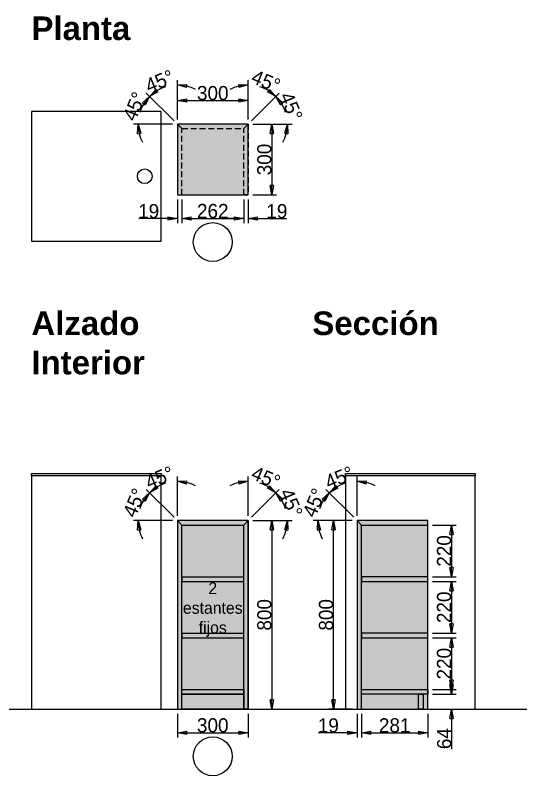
# Model space of a CAD drawing. Header units: millimetres. Extents: x -61063 to 17762, y -100319 to 2880.
# Drawn here: x -45783 to -43616, y -48714 to -45489 of the extents above; entities that cross this region are included whole.
import ezdxf

# ---------------------------------------------------------------- set-up
doc = ezdxf.new("R2010")
doc.units = ezdxf.units.MM
doc.header["$PDMODE"] = 35
doc.header["$PDSIZE"] = 5
doc.linetypes.add('Discontinua JB', pattern=[0.75, 0.5, -0.25])
doc.layers.add('1001 concep color Blau Fosc', color=7, linetype='Continuous', true_color=0x003e84)
for name, color, linetype in [('Cotas bloques dinámicos PM espacio', 10, 'Continuous'), ('Linea Capa Color 0000 JB', 7, 'Continuous'), ('Linea Capa Color 0008 Gris JB', 8, 'Continuous'), ('Linea Capa Color 0202 Lila Parets JB', 202, 'Continuous'), ('Linea Capa Color 0253 Gris Clar JB', 253, 'Continuous')]:
    doc.layers.add(name, color=color, linetype=linetype)
doc.styles.add('Helvetica Light', font='HelveticaNeueLTCom-Th.ttf')
doc.styles.add('Jordi Ava', font='Avant Garde MEdium BT.ttf')
doc.dimstyles.new('Jordi Ava 2015', dxfattribs={"dimtxt": 60, "dimasz": 40, "dimexe": 20, "dimexo": 20, "dimgap": 0.09, "dimtad": 1, "dimdec": 0, "dimzin": 0, "dimdsep": 46, "dimtxsty": 'Jordi Ava', "dimblk": 'CLOSED', "dimcen": 1.5, "dimclrd": 7, "dimclre": 7, "dimclrt": 256, "dimadec": 0, "dimazin": 0, "dimtfac": 0.05, "dimtdec": 0, "dimtofl": 0, "dimtmove": 0, "dimatfit": 3, "dimldrblk": 'CLOSED', "dimfxl": 90, "dimtolj": 1, "dimtzin": 0, "dimlwd": -1, "dimlwe": -1, "dimarcsym": 0})

# ---------------------------------------------------------------- blocks, each defined once
blk = doc.blocks.new('PM202401301630')
at = {"layer": 'Linea Capa Color 0008 Gris JB'}
h = blk.add_hatch(color=256, dxfattribs=at)
h.set_gradient(color1=(0, 127, 255), one_color=1, tint=1, name='INVCYLINDER')
h.paths.add_polyline_path([(349.2, 1345.3), (355.5, 1372.2), (371.4, 1391.2), (363.5, 1410.2), (385.6, 1438.7), (401.5, 1438.7), (413.7, 1421.3), (403.9, 1407), (403.9, 1391.2), (412.6, 1367.4), (418.1, 1360.8), (418.1, 1332.6), (394.4, 1190.3)])
at = {"layer": 'Linea Capa Color 0008 Gris JB', "linetype": 'Continuous'}
for p, q in [((309.6, 1484.7), (311.2, 1487.8)), ((315.9, 1459.3), (309.6, 1484.7)), ((385.6, 1438.7), (363.5, 1410.2)), ((401.5, 1438.7), (385.6, 1438.7)), ((418.1, 1415), (401.5, 1438.7)), ((371.4, 1391.2), (355.5, 1372.2)), ((363.5, 1410.2), (371.4, 1391.2)), ((418.1, 1397.5), (418.1, 1415)), ((426.8, 1384.9), (418.1, 1397.5)), ((355.5, 1372.2), (349.2, 1345.3))]:
    blk.add_line(p, q, dxfattribs=at)
for points in [[(445.8, 1652.6), (437.9, 1651), (436.3, 1657.3), (463.3, 1645.4), (496.5, 1645.4), (517.1, 1636.7), (531.4, 1658.9), (513.9, 1693.7), (493.4, 1708), (403.1, 1728.6), (363.5, 1704.8)], [(332.6, 1510), (332.6, 1529), (316.7, 1540.1), (317.1, 1581.3), (317.1, 1627.2), (312.8, 1639.9), (328.6, 1666.8), (350.8, 1692.2)], [(441.1, 1649.4), (436.3, 1641.5), (427.6, 1632), (427.6, 1616.1), (409.4, 1574.9), (403.1, 1559.9), (382.5, 1559.9), (382.5, 1570.2)], [(369.8, 1559.1), (357.1, 1559.1), (346, 1603.5), (352.4, 1619.3), (357.1, 1617.7)], [(519.5, 1600.3), (519.5, 1624)], [(369.8, 1603.5), (369.8, 1609.8)], [(455.3, 1597.1), (483.8, 1597.1), (485.4, 1606.6)], [(493.1, 1605.4), (487.6, 1606.5), (460.1, 1608.2)], [(479.1, 1595.5), (471.2, 1589.2), (461.7, 1597.1)], [(485.8, 1546.2), (487.4, 1537.5), (510.9, 1537.5), (510.8, 1560.7), (509.2, 1581.9)], [(512.4, 1590.8), (510.8, 1582.9), (506, 1587.6), (515.5, 1590.8)], [(407.8, 1497.3), (395.1, 1511.6), (377.7, 1546.4)], [(503.3, 1535.1), (499.2, 1517.9), (473.1, 1523.2), (467.1, 1527.1)], [(434.7, 1460.9), (384.1, 1451.4), (349.2, 1481.5), (330.2, 1498.9), (293.8, 1478.3)], [(423.7, 1486.2), (417.3, 1489.4)], [(439.5, 1456.1), (444.2, 1470.4), (480.7, 1470.4), (491.8, 1492.6), (493.6, 1505.7)], [(490.2, 1510), (480.7, 1511.6)], [(439.3, 1451), (439.5, 1453), (436.3, 1464.1), (442.1, 1464.1)], [(445.8, 1470.4), (444.2, 1456.1), (441.1, 1457.7)], [(413.7, 1421.3), (403.9, 1407), (403.9, 1391.2), (412.6, 1367.4), (420.5, 1357.9), (422.1, 1357.9)], [(365, 1407), (350.8, 1389.6)], [(426.8, 1384.9), (433.2, 1402.3)], [(418.1, 1332.6), (418.1, 1360.8)]]:
    blk.add_lwpolyline(points, dxfattribs=at)
at = {"layer": 'Linea Capa Color 0008 Gris JB'}
for points in [[(92.6, 775), (94.3, 789), (105.3, 840), (117.9, 893.8), (108.4, 980.9), (87.8, 1053.8), (108.4, 1212.2), (108.4, 1239.1), (94.2, 1286.7), (102.1, 1312), (119.5, 1400.7), (133.8, 1421.3), (195.6, 1440.3), (277.9, 1460.9), (293.8, 1478.3), (311.4, 1488.3), (309.6, 1484.7), (315.9, 1459.3), (394.4, 1190.3), (426.8, 1384.9), (433.2, 1402.3), (439.3, 1451), (449, 1453), (488.6, 1426), (525, 1413.4), (583.6, 1370.6), (591.6, 1204.3), (559.9, 1123.5), (520.3, 1044.3), (506, 995.2), (513.9, 973), (544.8, 794), (544.8, 742.1), (499.7, 713.2), (480.7, 661), (464.8, 596), (428.4, 459.8), (404.6, 350.5), (412.6, 334.7), (425.2, 265), (439.5, 261.8), (452.2, 250.7), (505.2, 174.7), (505.2, 147.8), (496.5, 127.2), (488.6, 128.7), (479.9, 116.1), (479.9, 89.1), (491.8, 49.5), (480.7, 11.5), (453.8, 0), (428.4, 0), (407.7, 0), (399.1, 6.8), (399.9, 44.8), (404.6, 86), (401.5, 97.1), (388.8, 106.6), (349.2, 173.1), (342.9, 171.5), (319.1, 93.1), (300.1, 93.1), (290.6, 84.4), (301.7, 73.3), (312.8, 40), (325.4, 20), (321.5, 0), (293.8, 0), (249.4, 0), (228.8, 6.8), (205.1, 44.8), (194, 54.3), (190.8, 79.6), (211.4, 176.3), (244.7, 228.5), (263.7, 342.6), (244.7, 375.8), (232.8, 390.1), (232.8, 407.5), (211.4, 421.8), (201.9, 431.3), (203.5, 475.6), (201.1, 494.6), (201.1, 543.8), (179.7, 634), (173.4, 727.5), (113.2, 751.3)], [(479.1, 1276.4), (494.9, 1276.4), (523.4, 1275.6), (528.2, 1285.1), (513.2, 1290.1), (513.2, 1305.7), (482.3, 1285.1)]]:
    blk.add_lwpolyline(points, close=True, dxfattribs=at)
at = {"layer": 'Linea Capa Color 0202 Lila Parets JB', "ltscale": 10}
blk.add_line((0, 0), (700, 0), dxfattribs=at)
for p in [(0, 0), (700, 0)]:
    blk.add_point(p, dxfattribs=at)
blk = doc.blocks.new('PM202401301600')
at = {"layer": 'Linea Capa Color 0202 Lila Parets JB', "ltscale": 10}
blk.add_line((700, 0), (4334.2, 0), dxfattribs=at)
at = {"layer": 'Linea Capa Color 0253 Gris Clar JB', "ltscale": 50}
for points in [[(2235.6, 1984.6), (2785.6, 1984.6), (2785.6, 2534.6), (2235.6, 2534.6)], [(1785.6, 990), (1235.6, 990), (1235.6, 1000), (1785.6, 1000)], [(2785.6, 990), (2235.6, 990), (2235.6, 1000), (2785.6, 1000)], [(4115.7, 990), (3565.7, 990), (3565.7, 1000), (4115.7, 1000)], [(1235.6, 0), (1785.6, 0), (1785.6, 990), (1235.6, 990)], [(2235.6, 0), (2785.6, 0), (2785.6, 990), (2235.6, 990)], [(3565.7, 0), (4115.7, 0), (4115.7, 990), (3565.7, 990)]]:
    blk.add_lwpolyline(points, close=True, dxfattribs=at)
blk.add_circle((2715.6, 2259.6), 31, dxfattribs=at)
at = {"layer": 'Linea Capa Color 0000 JB', "ltscale": 10}
blk.add_blockref('PM202401301630', (0, 0), dxfattribs=at)
at = {"layer": '1001 concep color Blau Fosc', "char_height": 100, "width": 597.569, "style": 'Helvetica Light'}
for s, insert, attachment_point in [('{\\fHelveticaNeueLT Com 35 Th|b1|i0|c0|p34;Planta}', (2235.6, 2937.3), 1), ('{\\fHelveticaNeueLT Com 35 Th|b1|i0|c0|p34;Alzado\\PExterior}', (1785.6, 1686.4), 3), ('{\\fHelveticaNeueLT Com 35 Th|b1|i0|c0|p34;Alzado\\PInterior}', (2235.6, 1686.4), 1), ('{\\fHelveticaNeueLT Com 35 Th|b1|i0|c0|p34;Sección}', (3425.7, 1686.4), 1)]:
    blk.add_mtext(s, dxfattribs=dict(at, insert=insert, attachment_point=attachment_point))
blk = doc.blocks.new('_Closed')
at = {"color": 0, "linetype": 'ByBlock', "lineweight": -2}
for p, q in [((-1, 0.167), (0, 0)), ((-1, 0.167), (-1, -0.167)), ((0, 0), (-1, -0.167)), ((0, 0), (-1, 0))]:
    blk.add_line(p, q, dxfattribs=at)
blk = doc.blocks.new('*D4173')
at = {"layer": 'Cotas bloques dinámicos PM espacio', "color": 7, "ltscale": 50, "transparency": 16777216}
for p, q in [((0, 320), (0, 420)), ((300, 320), (300, 420)), ((40, 400), (260, 400))]:
    blk.add_line(p, q, dxfattribs=at)
at = {"layer": 'Defpoints', "color": 0, "ltscale": 50, "transparency": 16777216}
for p in [(300, 400), (0, 300), (300, 300)]:
    blk.add_point(p, dxfattribs=at)
at = {"layer": 'Cotas bloques dinámicos PM espacio', "color": 7, "ltscale": 50, "transparency": 16777216, "xscale": 40, "yscale": 40, "zscale": 40, "rotation": 180}
blk.add_blockref('_Closed', (0, 400), dxfattribs=at)
at = {"layer": 'Cotas bloques dinámicos PM espacio', "color": 7, "ltscale": 50, "transparency": 16777216, "xscale": 40, "yscale": 40, "zscale": 40}
blk.add_blockref('_Closed', (300, 400), dxfattribs=at)
at = {"layer": 'Cotas bloques dinámicos PM espacio', "ltscale": 50, "transparency": 16777216, "insert": (150, 431.3), "char_height": 60, "attachment_point": 5, "style": 'Jordi Ava'}
blk.add_mtext('\\A1;300', dxfattribs=at)
blk = doc.blocks.new('*D4174')
at = {"layer": 'Cotas bloques dinámicos PM espacio', "color": 7, "ltscale": 50, "transparency": 16777216}
for p, q in [((320, 300), (420, 300)), ((400, 260), (400, 40)), ((320, 0), (420, 0))]:
    blk.add_line(p, q, dxfattribs=at)
at = {"layer": 'Defpoints', "color": 0, "ltscale": 50, "transparency": 16777216}
for p in [(300, 300), (300, 0), (400, 0)]:
    blk.add_point(p, dxfattribs=at)
at = {"layer": 'Cotas bloques dinámicos PM espacio', "color": 7, "ltscale": 50, "transparency": 16777216, "xscale": 40, "yscale": 40, "zscale": 40}
for p, rotation in [((400, 300), 90), ((400, 0), 270)]:
    blk.add_blockref('_Closed', p, dxfattribs=dict(at, rotation=rotation))
at = {"layer": 'Cotas bloques dinámicos PM espacio', "ltscale": 50, "transparency": 16777216, "insert": (368.7, 150), "char_height": 60, "attachment_point": 5, "rotation": 90, "style": 'Jordi Ava'}
blk.add_mtext('\\A1;300', dxfattribs=at)
blk = doc.blocks.new('*D4175')
at = {"layer": 'Cotas bloques dinámicos PM espacio', "color": 7, "ltscale": 50, "transparency": 16777216}
for p, q in [((-14.1, 314.1), (-131.8, 431.8)), ((-20, 300), (-186.3, 300))]:
    blk.add_line(p, q, dxfattribs=at)
for start, end in [(107.3764, 121.1882), (193.8118, 207.6236)]:
    blk.add_arc((0, 300), 166.3, start, end, dxfattribs=at)
at = {"layer": 'Defpoints', "color": 0, "ltscale": 50, "transparency": 16777216}
for p in [(-144.1, 383.2), (0, 300), (0, 300), (300, 300), (19, 281)]:
    blk.add_point(p, dxfattribs=at)
at = {"layer": 'Cotas bloques dinámicos PM espacio', "color": 7, "ltscale": 50, "transparency": 16777216, "xscale": 40, "yscale": 40, "zscale": 40}
for p, rotation in [((-117.6, 417.6), 218.0940979007217), ((-166.3, 300), 96.9059020992784)]:
    blk.add_blockref('_Closed', p, dxfattribs=dict(at, rotation=rotation))
at = {"layer": 'Cotas bloques dinámicos PM espacio', "ltscale": 50, "transparency": 16777216, "insert": (-182, 375.4), "char_height": 60, "attachment_point": 5, "rotation": 67.5, "style": 'Jordi Ava'}
blk.add_mtext('\\A1;45°', dxfattribs=at)
blk = doc.blocks.new('*D4176')
at = {"layer": 'Cotas bloques dinámicos PM espacio', "color": 7, "ltscale": 50, "transparency": 16777216}
for p, q in [((0, 320), (0, 486.3)), ((-14.1, 314.1), (-131.8, 431.8))]:
    blk.add_line(p, q, dxfattribs=at)
for start, end in [(62.3764, 76.1882), (148.8118, 162.6236)]:
    blk.add_arc((0, 300), 166.3, start, end, dxfattribs=at)
at = {"layer": 'Defpoints', "color": 0, "ltscale": 50, "transparency": 16777216}
for p in [(-43.1, 460.7), (0, 300), (0, 300), (19, 281), (0, 0)]:
    blk.add_point(p, dxfattribs=at)
at = {"layer": 'Cotas bloques dinámicos PM espacio', "color": 7, "ltscale": 50, "transparency": 16777216, "xscale": 40, "yscale": 40, "zscale": 40}
for p, rotation in [((0, 466.3), 173.0940979007199), ((-117.6, 417.6), 51.90590209928013)]:
    blk.add_blockref('_Closed', p, dxfattribs=dict(at, rotation=rotation))
at = {"layer": 'Cotas bloques dinámicos PM espacio', "ltscale": 50, "transparency": 16777216, "insert": (-75.4, 482), "char_height": 60, "attachment_point": 5, "rotation": 22.5, "style": 'Jordi Ava'}
blk.add_mtext('\\A1;45°', dxfattribs=at)
blk = doc.blocks.new('*D4177')
at = {"layer": 'Cotas bloques dinámicos PM espacio', "color": 7, "ltscale": 50, "transparency": 16777216}
for p, q in [((314.1, 314.1), (431.8, 431.8)), ((320, 300), (486.3, 300))]:
    blk.add_line(p, q, dxfattribs=at)
for start, end in [(58.8118, 72.6236), (332.3764, 346.1882)]:
    blk.add_arc((300, 300), 166.3, start, end, dxfattribs=at)
at = {"layer": 'Defpoints', "color": 0, "ltscale": 50, "transparency": 16777216}
for p in [(460.7, 343.1), (0, 300), (300, 300), (300, 300), (281, 281)]:
    blk.add_point(p, dxfattribs=at)
at = {"layer": 'Cotas bloques dinámicos PM espacio', "color": 7, "ltscale": 50, "transparency": 16777216, "xscale": 40, "yscale": 40, "zscale": 40}
for p, rotation in [((417.6, 417.6), 321.9059020992778), ((466.3, 300), 83.09409790072229)]:
    blk.add_blockref('_Closed', p, dxfattribs=dict(at, rotation=rotation))
at = {"layer": 'Cotas bloques dinámicos PM espacio', "ltscale": 50, "transparency": 16777216, "insert": (482, 375.4), "char_height": 60, "attachment_point": 5, "rotation": 292.5, "style": 'Jordi Ava'}
blk.add_mtext('\\A1;45°', dxfattribs=at)
blk = doc.blocks.new('*D4178')
at = {"layer": 'Cotas bloques dinámicos PM espacio', "color": 7, "ltscale": 50, "transparency": 16777216}
for p, q in [((300, 320), (300, 486.3)), ((314.1, 314.1), (431.8, 431.8))]:
    blk.add_line(p, q, dxfattribs=at)
for start, end in [(103.8118, 117.6236), (17.3764, 31.1882)]:
    blk.add_arc((300, 300), 166.3, start, end, dxfattribs=at)
at = {"layer": 'Defpoints', "color": 0, "ltscale": 50, "transparency": 16777216}
for p in [(383.2, 444.1), (300, 300), (300, 300), (281, 281), (300, 0)]:
    blk.add_point(p, dxfattribs=at)
at = {"layer": 'Cotas bloques dinámicos PM espacio', "color": 7, "ltscale": 50, "transparency": 16777216, "xscale": 40, "yscale": 40, "zscale": 40}
for p, rotation in [((300, 466.3), 6.90590209928064), ((417.6, 417.6), 128.0940979007194)]:
    blk.add_blockref('_Closed', p, dxfattribs=dict(at, rotation=rotation))
at = {"layer": 'Cotas bloques dinámicos PM espacio', "ltscale": 50, "transparency": 16777216, "insert": (375.4, 482), "char_height": 60, "attachment_point": 5, "rotation": 337.5, "style": 'Jordi Ava'}
blk.add_mtext('\\A1;45°', dxfattribs=at)
blk = doc.blocks.new('*D4135')
at = {"layer": 'Cotas bloques dinámicos PM espacio', "color": 7, "ltscale": 50, "transparency": 16777216}
for p, q in [((0, -20), (0, -120)), ((19, -20), (19, -120)), ((-40, -100), (-163.3, -100)), ((59, -100), (99, -100))]:
    blk.add_line(p, q, dxfattribs=at)
at = {"layer": 'Defpoints', "color": 0, "ltscale": 50, "transparency": 16777216}
for p in [(0, 0), (19, 0), (0, -100)]:
    blk.add_point(p, dxfattribs=at)
at = {"layer": 'Cotas bloques dinámicos PM espacio', "color": 7, "ltscale": 50, "transparency": 16777216, "xscale": 40, "yscale": 40, "zscale": 40}
blk.add_blockref('_Closed', (0, -100), dxfattribs=at)
at = {"layer": 'Cotas bloques dinámicos PM espacio', "color": 7, "ltscale": 50, "transparency": 16777216, "xscale": 40, "yscale": 40, "zscale": 40, "rotation": 180}
blk.add_blockref('_Closed', (19, -100), dxfattribs=at)
at = {"layer": 'Cotas bloques dinámicos PM espacio', "ltscale": 50, "transparency": 16777216, "insert": (-121.6, -69.3), "char_height": 60, "attachment_point": 5, "style": 'Jordi Ava'}
blk.add_mtext('\\A1;19', dxfattribs=at)
blk = doc.blocks.new('*D4134')
at = {"layer": 'Cotas bloques dinámicos PM espacio', "color": 7, "ltscale": 50, "transparency": 16777216}
for p, q in [((19, -20), (19, -120)), ((281, -20), (281, -120)), ((59, -100), (241, -100))]:
    blk.add_line(p, q, dxfattribs=at)
at = {"layer": 'Defpoints', "color": 0, "ltscale": 50, "transparency": 16777216}
for p in [(19, 0), (281, 0), (281, -100)]:
    blk.add_point(p, dxfattribs=at)
at = {"layer": 'Cotas bloques dinámicos PM espacio', "color": 7, "ltscale": 50, "transparency": 16777216, "xscale": 40, "yscale": 40, "zscale": 40, "rotation": 180}
blk.add_blockref('_Closed', (19, -100), dxfattribs=at)
at = {"layer": 'Cotas bloques dinámicos PM espacio', "color": 7, "ltscale": 50, "transparency": 16777216, "xscale": 40, "yscale": 40, "zscale": 40}
blk.add_blockref('_Closed', (281, -100), dxfattribs=at)
at = {"layer": 'Cotas bloques dinámicos PM espacio', "ltscale": 50, "transparency": 16777216, "insert": (150, -68.8), "char_height": 60, "attachment_point": 5, "style": 'Jordi Ava'}
blk.add_mtext('\\A1;262', dxfattribs=at)
blk = doc.blocks.new('*D4179')
at = {"layer": 'Cotas bloques dinámicos PM espacio', "color": 7, "ltscale": 50, "transparency": 16777216}
for p, q in [((281, -20), (281, -120)), ((300, -20), (300, -120)), ((241, -100), (201, -100)), ((340, -100), (463.3, -100))]:
    blk.add_line(p, q, dxfattribs=at)
at = {"layer": 'Defpoints', "color": 0, "ltscale": 50, "transparency": 16777216}
for p in [(281, 0), (300, 0), (300, -100)]:
    blk.add_point(p, dxfattribs=at)
at = {"layer": 'Cotas bloques dinámicos PM espacio', "color": 7, "ltscale": 50, "transparency": 16777216, "xscale": 40, "yscale": 40, "zscale": 40}
blk.add_blockref('_Closed', (281, -100), dxfattribs=at)
at = {"layer": 'Cotas bloques dinámicos PM espacio', "color": 7, "ltscale": 50, "transparency": 16777216, "xscale": 40, "yscale": 40, "zscale": 40, "rotation": 180}
blk.add_blockref('_Closed', (300, -100), dxfattribs=at)
at = {"layer": 'Cotas bloques dinámicos PM espacio', "ltscale": 50, "transparency": 16777216, "insert": (421.6, -69.3), "char_height": 60, "attachment_point": 5, "style": 'Jordi Ava'}
blk.add_mtext('\\A1;19', dxfattribs=at)
blk = doc.blocks.new('*D4180')
at = {"layer": 'Cotas bloques dinámicos PM espacio', "color": 7, "ltscale": 50, "transparency": 16777216}
for p, q in [((320, 800), (420, 800)), ((400, 760), (400, 40)), ((320, 0), (420, 0))]:
    blk.add_line(p, q, dxfattribs=at)
at = {"layer": 'Defpoints', "color": 0, "ltscale": 50, "transparency": 16777216}
for p in [(300, 800), (300, 0), (400, 0)]:
    blk.add_point(p, dxfattribs=at)
at = {"layer": 'Cotas bloques dinámicos PM espacio', "color": 7, "ltscale": 50, "transparency": 16777216, "xscale": 40, "yscale": 40, "zscale": 40}
for p, rotation in [((400, 800), 90), ((400, 0), 270)]:
    blk.add_blockref('_Closed', p, dxfattribs=dict(at, rotation=rotation))
at = {"layer": 'Cotas bloques dinámicos PM espacio', "ltscale": 50, "transparency": 16777216, "insert": (368.8, 400), "char_height": 60, "attachment_point": 5, "rotation": 90, "style": 'Jordi Ava'}
blk.add_mtext('\\A1;800', dxfattribs=at)
blk = doc.blocks.new('*D4181')
at = {"layer": 'Cotas bloques dinámicos PM espacio', "color": 7, "ltscale": 50, "transparency": 16777216}
for p, q in [((0, -20), (0, -120)), ((300, -20), (300, -120)), ((40, -100), (260, -100))]:
    blk.add_line(p, q, dxfattribs=at)
at = {"layer": 'Defpoints', "color": 0, "ltscale": 50, "transparency": 16777216}
for p in [(0, 0), (300, 0), (300, -100)]:
    blk.add_point(p, dxfattribs=at)
at = {"layer": 'Cotas bloques dinámicos PM espacio', "color": 7, "ltscale": 50, "transparency": 16777216, "xscale": 40, "yscale": 40, "zscale": 40, "rotation": 180}
blk.add_blockref('_Closed', (0, -100), dxfattribs=at)
at = {"layer": 'Cotas bloques dinámicos PM espacio', "color": 7, "ltscale": 50, "transparency": 16777216, "xscale": 40, "yscale": 40, "zscale": 40}
blk.add_blockref('_Closed', (300, -100), dxfattribs=at)
at = {"layer": 'Cotas bloques dinámicos PM espacio', "ltscale": 50, "transparency": 16777216, "insert": (150, -68.7), "char_height": 60, "attachment_point": 5, "style": 'Jordi Ava'}
blk.add_mtext('\\A1;300', dxfattribs=at)
blk = doc.blocks.new('*D4133')
at = {"layer": 'Cotas bloques dinámicos PM espacio', "color": 7, "ltscale": 50, "transparency": 16777216}
for p, q in [((-14.1, 814.1), (-131.8, 931.8)), ((-20, 800), (-186.3, 800))]:
    blk.add_line(p, q, dxfattribs=at)
for start, end in [(107.3764, 121.1882), (193.8118, 207.6236)]:
    blk.add_arc((0, 800), 166.3, start, end, dxfattribs=at)
at = {"layer": 'Defpoints', "color": 0, "ltscale": 50, "transparency": 16777216}
for p in [(-144.1, 883.2), (0, 800), (0, 800), (19, 781), (300, 800)]:
    blk.add_point(p, dxfattribs=at)
at = {"layer": 'Cotas bloques dinámicos PM espacio', "color": 7, "ltscale": 50, "transparency": 16777216, "xscale": 40, "yscale": 40, "zscale": 40}
for p, rotation in [((-117.6, 917.6), 218.0940979007194), ((-166.3, 800), 96.90590209928051)]:
    blk.add_blockref('_Closed', p, dxfattribs=dict(at, rotation=rotation))
at = {"layer": 'Cotas bloques dinámicos PM espacio', "ltscale": 50, "transparency": 16777216, "insert": (-182, 875.4), "char_height": 60, "attachment_point": 5, "rotation": 67.5, "style": 'Jordi Ava'}
blk.add_mtext('\\A1;45°', dxfattribs=at)
blk = doc.blocks.new('*D4182')
at = {"layer": 'Cotas bloques dinámicos PM espacio', "color": 7, "ltscale": 50, "transparency": 16777216}
for p, q in [((0, 820), (0, 986.3)), ((-14.1, 814.1), (-131.8, 931.8))]:
    blk.add_line(p, q, dxfattribs=at)
for start, end in [(62.3764, 76.1882), (148.8118, 162.6236)]:
    blk.add_arc((0, 800), 166.3, start, end, dxfattribs=at)
at = {"layer": 'Defpoints', "color": 0, "ltscale": 50, "transparency": 16777216}
for p in [(-43.1, 960.7), (0, 800), (0, 800), (19, 781), (0, 500)]:
    blk.add_point(p, dxfattribs=at)
at = {"layer": 'Cotas bloques dinámicos PM espacio', "color": 7, "ltscale": 50, "transparency": 16777216, "xscale": 40, "yscale": 40, "zscale": 40}
for p, rotation in [((0, 966.3), 173.0940979007199), ((-117.6, 917.6), 51.90590209928006)]:
    blk.add_blockref('_Closed', p, dxfattribs=dict(at, rotation=rotation))
at = {"layer": 'Cotas bloques dinámicos PM espacio', "ltscale": 50, "transparency": 16777216, "insert": (-75.4, 982), "char_height": 60, "attachment_point": 5, "rotation": 22.5, "style": 'Jordi Ava'}
blk.add_mtext('\\A1;45°', dxfattribs=at)
blk = doc.blocks.new('*D4183')
at = {"layer": 'Cotas bloques dinámicos PM espacio', "color": 7, "ltscale": 50, "transparency": 16777216}
for p, q in [((300, 820), (300, 986.3)), ((314.1, 814.1), (431.8, 931.8))]:
    blk.add_line(p, q, dxfattribs=at)
for start, end in [(103.8118, 117.6236), (17.3764, 31.1882)]:
    blk.add_arc((300, 800), 166.3, start, end, dxfattribs=at)
at = {"layer": 'Defpoints', "color": 0, "ltscale": 50, "transparency": 16777216}
for p in [(383.2, 944.1), (281, 781), (300, 800), (300, 800), (300, 500)]:
    blk.add_point(p, dxfattribs=at)
at = {"layer": 'Cotas bloques dinámicos PM espacio', "color": 7, "ltscale": 50, "transparency": 16777216, "xscale": 40, "yscale": 40, "zscale": 40}
for p, rotation in [((300, 966.3), 6.905902099280984), ((417.6, 917.6), 128.094097900719)]:
    blk.add_blockref('_Closed', p, dxfattribs=dict(at, rotation=rotation))
at = {"layer": 'Cotas bloques dinámicos PM espacio', "ltscale": 50, "transparency": 16777216, "insert": (375.4, 982), "char_height": 60, "attachment_point": 5, "rotation": 337.5, "style": 'Jordi Ava'}
blk.add_mtext('\\A1;45°', dxfattribs=at)
blk = doc.blocks.new('*D4184')
at = {"layer": 'Cotas bloques dinámicos PM espacio', "color": 7, "ltscale": 50, "transparency": 16777216}
for p, q in [((314.1, 814.1), (431.8, 931.8)), ((320, 800), (486.3, 800))]:
    blk.add_line(p, q, dxfattribs=at)
for start, end in [(58.8118, 72.6236), (332.3764, 346.1882)]:
    blk.add_arc((300, 800), 166.3, start, end, dxfattribs=at)
at = {"layer": 'Defpoints', "color": 0, "ltscale": 50, "transparency": 16777216}
for p in [(460.7, 843.1), (0, 800), (281, 781), (300, 800), (300, 800)]:
    blk.add_point(p, dxfattribs=at)
at = {"layer": 'Cotas bloques dinámicos PM espacio', "color": 7, "ltscale": 50, "transparency": 16777216, "xscale": 40, "yscale": 40, "zscale": 40}
for p, rotation in [((417.6, 917.6), 321.9059020992806), ((466.3, 800), 83.0940979007195)]:
    blk.add_blockref('_Closed', p, dxfattribs=dict(at, rotation=rotation))
at = {"layer": 'Cotas bloques dinámicos PM espacio', "ltscale": 50, "transparency": 16777216, "insert": (482, 875.4), "char_height": 60, "attachment_point": 5, "rotation": 292.5, "style": 'Jordi Ava'}
blk.add_mtext('\\A1;45°', dxfattribs=at)
blk = doc.blocks.new('*D4136')
at = {"layer": 'Cotas bloques dinámicos PM espacio', "color": 7, "ltscale": 50, "transparency": 16777216}
for p, q in [((320, 781), (420, 781)), ((400, 741), (400, 601)), ((320, 561), (420, 561))]:
    blk.add_line(p, q, dxfattribs=at)
at = {"layer": 'Defpoints', "color": 0, "ltscale": 50, "transparency": 16777216}
for p in [(300, 781), (300, 561), (400, 561)]:
    blk.add_point(p, dxfattribs=at)
at = {"layer": 'Cotas bloques dinámicos PM espacio', "color": 7, "ltscale": 50, "transparency": 16777216, "xscale": 40, "yscale": 40, "zscale": 40}
for p, rotation in [((400, 781), 90), ((400, 561), 270)]:
    blk.add_blockref('_Closed', p, dxfattribs=dict(at, rotation=rotation))
at = {"layer": 'Cotas bloques dinámicos PM espacio', "ltscale": 50, "transparency": 16777216, "insert": (368.8, 671), "char_height": 60, "attachment_point": 5, "rotation": 90, "style": 'Jordi Ava'}
blk.add_mtext('\\A1;220', dxfattribs=at)
blk = doc.blocks.new('*D4137')
at = {"layer": 'Cotas bloques dinámicos PM espacio', "color": 7, "ltscale": 50, "transparency": 16777216}
for p, q in [((320, 542), (420, 542)), ((400, 502), (400, 362)), ((320, 322), (420, 322))]:
    blk.add_line(p, q, dxfattribs=at)
at = {"layer": 'Defpoints', "color": 0, "ltscale": 50, "transparency": 16777216}
for p in [(300, 542), (300, 322), (400, 322)]:
    blk.add_point(p, dxfattribs=at)
at = {"layer": 'Cotas bloques dinámicos PM espacio', "color": 7, "ltscale": 50, "transparency": 16777216, "xscale": 40, "yscale": 40, "zscale": 40}
for p, rotation in [((400, 542), 90), ((400, 322), 270)]:
    blk.add_blockref('_Closed', p, dxfattribs=dict(at, rotation=rotation))
at = {"layer": 'Cotas bloques dinámicos PM espacio', "ltscale": 50, "transparency": 16777216, "insert": (368.8, 432), "char_height": 60, "attachment_point": 5, "rotation": 90, "style": 'Jordi Ava'}
blk.add_mtext('\\A1;220', dxfattribs=at)
blk = doc.blocks.new('*D4138')
at = {"layer": 'Cotas bloques dinámicos PM espacio', "color": 7, "ltscale": 50, "transparency": 16777216}
for p, q in [((320, 303), (420, 303)), ((400, 263), (400, 123)), ((320, 83), (420, 83))]:
    blk.add_line(p, q, dxfattribs=at)
at = {"layer": 'Defpoints', "color": 0, "ltscale": 50, "transparency": 16777216}
for p in [(300, 303), (300, 83), (400, 83)]:
    blk.add_point(p, dxfattribs=at)
at = {"layer": 'Cotas bloques dinámicos PM espacio', "color": 7, "ltscale": 50, "transparency": 16777216, "xscale": 40, "yscale": 40, "zscale": 40}
for p, rotation in [((400, 303), 90), ((400, 83), 270)]:
    blk.add_blockref('_Closed', p, dxfattribs=dict(at, rotation=rotation))
at = {"layer": 'Cotas bloques dinámicos PM espacio', "ltscale": 50, "transparency": 16777216, "insert": (368.8, 193), "char_height": 60, "attachment_point": 5, "rotation": 90, "style": 'Jordi Ava'}
blk.add_mtext('\\A1;220', dxfattribs=at)
blk = doc.blocks.new('*D4139')
at = {"layer": 'Cotas bloques dinámicos PM espacio', "color": 7, "ltscale": 50, "transparency": 16777216}
for p, q in [((400, 104), (400, 144)), ((320, 64), (420, 64)), ((320, 0), (420, 0)), ((400, -40), (400, -169.6))]:
    blk.add_line(p, q, dxfattribs=at)
at = {"layer": 'Defpoints', "color": 0, "ltscale": 50, "transparency": 16777216}
for p in [(300, 64), (300, 0), (400, 0)]:
    blk.add_point(p, dxfattribs=at)
at = {"layer": 'Cotas bloques dinámicos PM espacio', "color": 7, "ltscale": 50, "transparency": 16777216, "xscale": 40, "yscale": 40, "zscale": 40}
for p, rotation in [((400, 64), 270), ((400, 0), 90)]:
    blk.add_blockref('_Closed', p, dxfattribs=dict(at, rotation=rotation))
at = {"layer": 'Cotas bloques dinámicos PM espacio', "ltscale": 50, "transparency": 16777216, "insert": (369.3, -124.8), "char_height": 60, "attachment_point": 5, "rotation": 90, "style": 'Jordi Ava'}
blk.add_mtext('\\A1;64', dxfattribs=at)
blk = doc.blocks.new('*D4140')
at = {"layer": 'Cotas bloques dinámicos PM espacio', "color": 7, "ltscale": 50, "transparency": 16777216}
for p, q in [((-20, 800), (-120, 800)), ((-100, 40), (-100, 760)), ((-20, 0), (-120, 0))]:
    blk.add_line(p, q, dxfattribs=at)
at = {"layer": 'Defpoints', "color": 0, "ltscale": 50, "transparency": 16777216}
for p in [(-100, 800), (0, 800), (0, 0)]:
    blk.add_point(p, dxfattribs=at)
at = {"layer": 'Cotas bloques dinámicos PM espacio', "color": 7, "ltscale": 50, "transparency": 16777216, "xscale": 40, "yscale": 40, "zscale": 40}
for p, rotation in [((-100, 800), 90), ((-100, 0), 270)]:
    blk.add_blockref('_Closed', p, dxfattribs=dict(at, rotation=rotation))
at = {"layer": 'Cotas bloques dinámicos PM espacio', "ltscale": 50, "transparency": 16777216, "insert": (-131.2, 400), "char_height": 60, "attachment_point": 5, "rotation": 90, "style": 'Jordi Ava'}
blk.add_mtext('\\A1;800', dxfattribs=at)
blk = doc.blocks.new('*D4141')
at = {"layer": 'Cotas bloques dinámicos PM espacio', "color": 7, "ltscale": 50, "transparency": 16777216}
for p, q in [((0, -20), (0, -120)), ((19, -20), (19, -120)), ((-40, -100), (-163.3, -100)), ((59, -100), (99, -100))]:
    blk.add_line(p, q, dxfattribs=at)
at = {"layer": 'Defpoints', "color": 0, "ltscale": 50, "transparency": 16777216}
for p in [(0, 0), (19, 0), (0, -100)]:
    blk.add_point(p, dxfattribs=at)
at = {"layer": 'Cotas bloques dinámicos PM espacio', "color": 7, "ltscale": 50, "transparency": 16777216, "xscale": 40, "yscale": 40, "zscale": 40}
blk.add_blockref('_Closed', (0, -100), dxfattribs=at)
at = {"layer": 'Cotas bloques dinámicos PM espacio', "color": 7, "ltscale": 50, "transparency": 16777216, "xscale": 40, "yscale": 40, "zscale": 40, "rotation": 180}
blk.add_blockref('_Closed', (19, -100), dxfattribs=at)
at = {"layer": 'Cotas bloques dinámicos PM espacio', "ltscale": 50, "transparency": 16777216, "insert": (-121.6, -69.3), "char_height": 60, "attachment_point": 5, "style": 'Jordi Ava'}
blk.add_mtext('\\A1;19', dxfattribs=at)
blk = doc.blocks.new('*D4142')
at = {"layer": 'Cotas bloques dinámicos PM espacio', "color": 7, "ltscale": 50, "transparency": 16777216}
for p, q in [((19, -20), (19, -120)), ((300, -20), (300, -120)), ((59, -100), (260, -100))]:
    blk.add_line(p, q, dxfattribs=at)
at = {"layer": 'Defpoints', "color": 0, "ltscale": 50, "transparency": 16777216}
for p in [(19, 0), (300, 0), (300, -100)]:
    blk.add_point(p, dxfattribs=at)
at = {"layer": 'Cotas bloques dinámicos PM espacio', "color": 7, "ltscale": 50, "transparency": 16777216, "xscale": 40, "yscale": 40, "zscale": 40, "rotation": 180}
blk.add_blockref('_Closed', (19, -100), dxfattribs=at)
at = {"layer": 'Cotas bloques dinámicos PM espacio', "color": 7, "ltscale": 50, "transparency": 16777216, "xscale": 40, "yscale": 40, "zscale": 40}
blk.add_blockref('_Closed', (300, -100), dxfattribs=at)
at = {"layer": 'Cotas bloques dinámicos PM espacio', "ltscale": 50, "transparency": 16777216, "insert": (159.5, -68.8), "char_height": 60, "attachment_point": 5, "style": 'Jordi Ava'}
blk.add_mtext('\\A1;281', dxfattribs=at)
blk = doc.blocks.new('*D4143')
at = {"layer": 'Cotas bloques dinámicos PM espacio', "color": 7, "ltscale": 50, "transparency": 16777216}
for p, q in [((-14.1, 814.1), (-131.8, 931.8)), ((-20, 800), (-186.3, 800))]:
    blk.add_line(p, q, dxfattribs=at)
for start, end in [(107.3764, 121.1882), (193.8118, 207.6236)]:
    blk.add_arc((0, 800), 166.3, start, end, dxfattribs=at)
at = {"layer": 'Defpoints', "color": 0, "ltscale": 50, "transparency": 16777216}
for p in [(-144.1, 883.2), (0, 800), (0, 800), (19, 781), (300, 800)]:
    blk.add_point(p, dxfattribs=at)
at = {"layer": 'Cotas bloques dinámicos PM espacio', "color": 7, "ltscale": 50, "transparency": 16777216, "xscale": 40, "yscale": 40, "zscale": 40}
for p, rotation in [((-117.6, 917.6), 218.094097900721), ((-166.3, 800), 96.90590209927888)]:
    blk.add_blockref('_Closed', p, dxfattribs=dict(at, rotation=rotation))
at = {"layer": 'Cotas bloques dinámicos PM espacio', "ltscale": 50, "transparency": 16777216, "insert": (-182, 875.4), "char_height": 60, "attachment_point": 5, "rotation": 67.5, "style": 'Jordi Ava'}
blk.add_mtext('\\A1;45°', dxfattribs=at)
blk = doc.blocks.new('*D4144')
at = {"layer": 'Cotas bloques dinámicos PM espacio', "color": 7, "ltscale": 50, "transparency": 16777216}
for p, q in [((0, 820), (0, 986.3)), ((-14.1, 814.1), (-131.8, 931.8))]:
    blk.add_line(p, q, dxfattribs=at)
for start, end in [(62.3764, 76.1882), (148.8118, 162.6236)]:
    blk.add_arc((0, 800), 166.3, start, end, dxfattribs=at)
at = {"layer": 'Defpoints', "color": 0, "ltscale": 50, "transparency": 16777216}
for p in [(-43.1, 960.7), (0, 800), (0, 800), (19, 781), (0, 500)]:
    blk.add_point(p, dxfattribs=at)
at = {"layer": 'Cotas bloques dinámicos PM espacio', "color": 7, "ltscale": 50, "transparency": 16777216, "xscale": 40, "yscale": 40, "zscale": 40}
for p, rotation in [((0, 966.3), 173.0940979007205), ((-117.6, 917.6), 51.90590209927945)]:
    blk.add_blockref('_Closed', p, dxfattribs=dict(at, rotation=rotation))
at = {"layer": 'Cotas bloques dinámicos PM espacio', "ltscale": 50, "transparency": 16777216, "insert": (-75.4, 982), "char_height": 60, "attachment_point": 5, "rotation": 22.5, "style": 'Jordi Ava'}
blk.add_mtext('\\A1;45°', dxfattribs=at)
blk = doc.blocks.new('PM202401301612')
at = {"layer": 'Linea Capa Color 0000 JB', "ltscale": 50}
h = blk.add_hatch(color=254, dxfattribs=at)
h.dxf.hatch_style = 1
h.paths.add_polyline_path([(0, 0), (300, 0), (300, 300), (0, 300)])
at = {"layer": 'Cotas bloques dinámicos PM espacio', "ltscale": 10}
blk.add_circle((150, -200), 82.4, dxfattribs=at)
at = {"layer": 'Linea Capa Color 0000 JB', "ltscale": 50}
blk.add_lwpolyline([(0, 0), (300, 0), (300, 300), (0, 300)], close=True, dxfattribs=at)
at = {"layer": 'Linea Capa Color 0000 JB', "linetype": 'Discontinua JB', "ltscale": 50}
for points in [[(0, 0), (19, 0), (19, 281), (0, 300)], [(300, 300), (0, 300), (19, 281), (281, 281)], [(300, 0), (281, 0), (281, 281), (300, 300)]]:
    blk.add_lwpolyline(points, close=True, dxfattribs=at)
at = {"layer": 'Cotas bloques dinámicos PM espacio', "ltscale": 50}
for base, line1, line2, picture, middle in [((-43.1, 460.7), ((0, 0), (0, 300)), ((0, 300), (19, 281)), '*D4176', (-75.4, 482)), ((383.2, 444.1), ((300, 0), (300, 300)), ((300, 300), (281, 281)), '*D4178', (375.4, 482)), ((-144.1, 383.2), ((300, 300), (0, 300)), ((0, 300), (19, 281)), '*D4175', (-182, 375.4)), ((460.7, 343.1), ((0, 300), (300, 300)), ((300, 300), (281, 281)), '*D4177', (482, 375.4))]:
    dim = blk.add_angular_dim_2l(base=base, line1=line1, line2=line2, dimstyle='Jordi Ava 2015', dxfattribs=at)
    dim.commit()
    dim.dimension.update_dxf_attribs({"geometry": picture, "text_midpoint": middle})
for base, p1, p2, picture, middle in [((300, 400), (0, 300), (300, 300), '*D4173', (150, 431.3)), ((0, -100), (19, 0), (0, 0), '*D4135', (-121.6, -69.3)), ((281, -100), (19, 0), (281, 0), '*D4134', (150, -68.8)), ((300, -100), (281, 0), (300, 0), '*D4179', (421.6, -69.3))]:
    dim = blk.add_linear_dim(base=base, p1=p1, p2=p2, dimstyle='Jordi Ava 2015', dxfattribs=at)
    dim.commit()
    dim.dimension.update_dxf_attribs({"geometry": picture, "text_midpoint": middle})
dim = blk.add_linear_dim(base=(400, 0), p1=(300, 300), p2=(300, 0), angle=90, dimstyle='Jordi Ava 2015', dxfattribs=at)
dim.commit()
dim.dimension.update_dxf_attribs({"geometry": '*D4174', "text_midpoint": (368.7, 150)})
blk = doc.blocks.new('PM202401301613')
at = {"layer": 'Linea Capa Color 0000 JB', "ltscale": 50}
h = blk.add_hatch(color=254, dxfattribs=at)
h.dxf.hatch_style = 1
h.paths.add_polyline_path([(0, 0), (300, 0), (300, 800), (0, 800)])
at = {"layer": 'Cotas bloques dinámicos PM espacio', "ltscale": 10}
blk.add_circle((150, -200), 82.4, dxfattribs=at)
at = {"layer": 'Linea Capa Color 0000 JB', "ltscale": 50}
for points in [[(0, 0), (300, 0), (300, 800), (0, 800)], [(0, 0), (19, 0), (19, 781), (0, 800)], [(300, 800), (0, 800), (19, 781), (281, 781)], [(300, 0), (281, 0), (281, 781), (300, 800)], [(281, 560), (19, 560), (19, 541), (281, 541)], [(281, 321), (19, 321), (19, 302), (281, 302)], [(281, 64), (19, 64), (19, 83), (281, 83)], [(281, 0), (19, 0), (19, 64), (281, 64)]]:
    blk.add_lwpolyline(points, close=True, dxfattribs=at)
at = {"layer": '1001 concep color Blau Fosc', "insert": (150, 422), "char_height": 50, "width": 262, "attachment_point": 5, "style": 'Jordi Ava'}
blk.add_mtext('{\\fAgency FB|b0|i0|c0|p34;2 estantes fijos}', dxfattribs=at)
at = {"layer": 'Cotas bloques dinámicos PM espacio', "ltscale": 50}
for base, line1, line2, picture, middle in [((-43.1, 960.7), ((0, 500), (0, 800)), ((0, 800), (19, 781)), '*D4182', (-75.4, 982)), ((383.2, 944.1), ((300, 500), (300, 800)), ((300, 800), (281, 781)), '*D4183', (375.4, 982)), ((-144.1, 883.2), ((300, 800), (0, 800)), ((0, 800), (19, 781)), '*D4133', (-182, 875.4)), ((460.7, 843.1), ((0, 800), (300, 800)), ((300, 800), (281, 781)), '*D4184', (482, 875.4))]:
    dim = blk.add_angular_dim_2l(base=base, line1=line1, line2=line2, dimstyle='Jordi Ava 2015', dxfattribs=at)
    dim.commit()
    dim.dimension.update_dxf_attribs({"geometry": picture, "text_midpoint": middle})
dim = blk.add_linear_dim(base=(400, 0), p1=(300, 800), p2=(300, 0), angle=90, dimstyle='Jordi Ava 2015', dxfattribs=at)
dim.commit()
dim.dimension.update_dxf_attribs({"geometry": '*D4180', "text_midpoint": (368.8, 400)})
dim = blk.add_linear_dim(base=(300, -100), p1=(0, 0), p2=(300, 0), dimstyle='Jordi Ava 2015', dxfattribs=at)
dim.commit()
dim.dimension.update_dxf_attribs({"geometry": '*D4181', "text_midpoint": (150, -68.7)})
blk = doc.blocks.new('PM202401301614')
at = {"layer": 'Linea Capa Color 0000 JB', "ltscale": 50}
h = blk.add_hatch(color=254, dxfattribs=at)
h.dxf.hatch_style = 1
h.paths.add_polyline_path([(0, 0), (300, 0), (300, 800), (0, 800)])
for points in [[(0, 0), (300, 0), (300, 800), (0, 800)], [(0, 0), (19, 0), (19, 781), (0, 800)], [(300, 800), (0, 800), (19, 781), (300, 781)], [(300, 561), (19, 561), (19, 542), (300, 542)], [(300, 322), (19, 322), (19, 303), (300, 303)], [(300, 64), (19, 64), (19, 83), (300, 83)], [(280, 0), (261, 0), (261, 64), (280, 64)]]:
    blk.add_lwpolyline(points, close=True, dxfattribs=at)
at = {"layer": 'Cotas bloques dinámicos PM espacio', "ltscale": 50}
for base, line1, picture, middle in [((-43.1, 960.7), ((0, 500), (0, 800)), '*D4144', (-75.4, 982)), ((-144.1, 883.2), ((300, 800), (0, 800)), '*D4143', (-182, 875.4))]:
    dim = blk.add_angular_dim_2l(base=base, line1=line1, line2=((0, 800), (19, 781)), dimstyle='Jordi Ava 2015', dxfattribs=at)
    dim.commit()
    dim.dimension.update_dxf_attribs({"geometry": picture, "text_midpoint": middle})
for base, p1, p2, picture, middle in [((-100, 800), (0, 0), (0, 800), '*D4140', (-131.2, 400)), ((400, 561), (300, 781), (300, 561), '*D4136', (368.8, 671)), ((400, 322), (300, 542), (300, 322), '*D4137', (368.8, 432)), ((400, 83), (300, 303), (300, 83), '*D4138', (368.8, 193)), ((400, 0), (300, 64), (300, 0), '*D4139', (369.3, -124.8))]:
    dim = blk.add_linear_dim(base=base, p1=p1, p2=p2, angle=90, dimstyle='Jordi Ava 2015', dxfattribs=at)
    dim.commit()
    dim.dimension.update_dxf_attribs({"geometry": picture, "text_midpoint": middle})
for base, p2, picture, middle in [((0, -100), (0, 0), '*D4141', (-121.6, -69.3)), ((300, -100), (300, 0), '*D4142', (159.5, -68.8))]:
    dim = blk.add_linear_dim(base=base, p1=(19, 0), p2=p2, dimstyle='Jordi Ava 2015', dxfattribs=at)
    dim.commit()
    dim.dimension.update_dxf_attribs({"geometry": picture, "text_midpoint": middle})
blk = doc.blocks.new('*U8823')
at = {"layer": 'Linea Capa Color 0000 JB'}
for name, p in [('PM202401301600', (0, 0)), ('PM202401301612', (2853.9, 2180.8)), ('PM202401301613', (2853.9, 0)), ('PM202401301614', (3615.2, 0))]:
    blk.add_blockref(name, p, dxfattribs=at)

msp = doc.modelspace()

# ---------------------------------------------------------------- block references
at = {"layer": 'Linea Capa Color 0000 JB'}
msp.add_blockref('*U8823', (-47950.2, -48431.5), dxfattribs=at)

doc.saveas('drawing.dxf')
